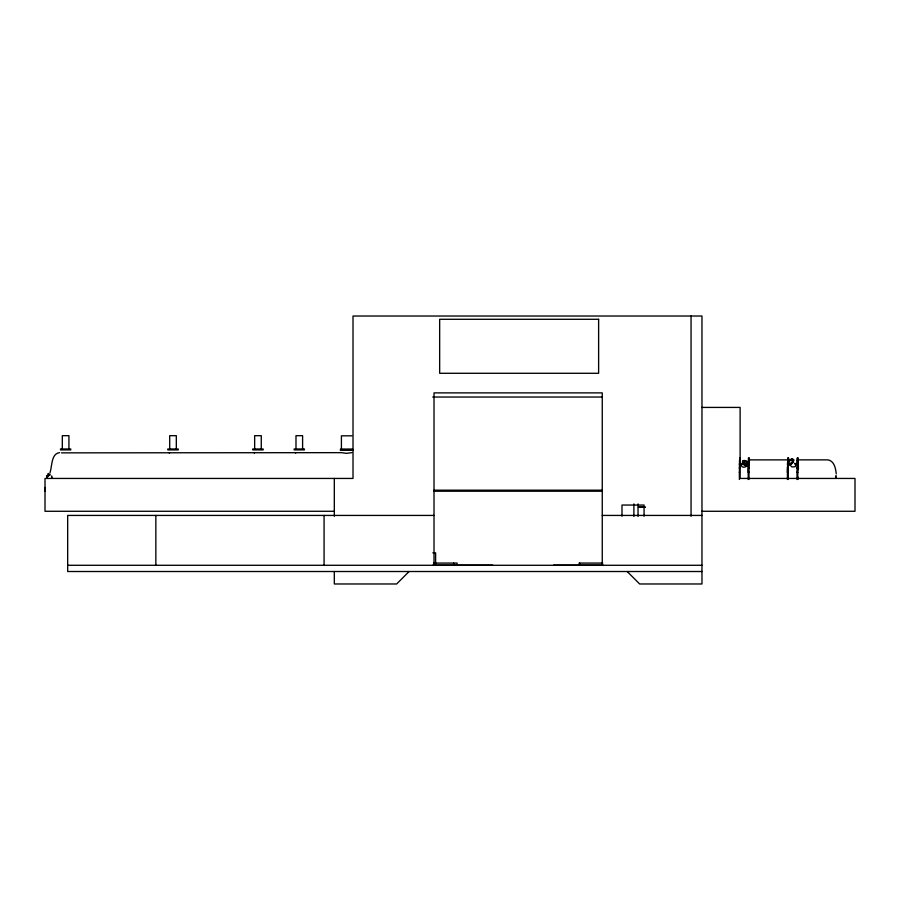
<?xml version="1.0" encoding="UTF-8"?>
<svg xmlns="http://www.w3.org/2000/svg" width="900" height="900" viewBox="0 0 900 900"><rect width="100%" height="100%" fill="white"/><g stroke="black" fill="none" stroke-linecap="round" stroke-linejoin="round"><path stroke-width="1.35" d="M46.811 477.934L46.744 476.224M46.822 477.45L46.755 475.897M51.705 477.934L51.705 475.897M739.384 472.05L739.373 479.475M748.991 472.05L748.98 479.475M788.186 472.05L788.186 479.475M797.018 472.05L797.006 479.475M797.783 479.475L797.794 472.05M45.068 490.5L45.023 487.463L45.068 488.317M48.206 476.044L48.229 473.884L48.319 476.044M739.418 472.567L739.418 467.438M748.238 467.438L748.204 479.475M748.238 472.567L748.519 457.886L748.688 460.44M749.025 472.567L749.025 467.438M787.444 467.438L787.399 479.475M787.444 472.567L787.725 457.886L787.883 460.44M788.22 472.567L788.22 467.438M797.051 472.567L797.04 467.438M797.827 472.567L797.827 467.438M45.068 490.466L45.056 491.31L45 489.386M739.44 468.439L739.462 463.466M749.048 468.439L749.306 457.886L749.464 460.44M788.254 468.439L788.276 463.478M797.074 468.439L797.332 457.864L797.49 460.429M797.85 468.439L797.873 463.466M46.811 475.897L46.733 477.202M739.485 464.884L739.699 457.864L739.553 462.161M749.092 464.884L749.306 459.877L787.725 459.877L787.793 460.451M787.511 464.884L787.725 459.877M788.299 462.465L788.501 457.886L788.423 460.451M797.119 464.884L797.332 459.877L797.4 460.451M797.895 464.884L797.94 460.429M46.744 477.608L46.755 477.934M836.055 477C835.74 481.027 835.684 473.209 836.055 476.887M748.373 462.161L748.519 459.877L748.597 460.451M797.962 462.161L798.109 457.864L798.266 460.429M49.781 474.806L49.748 475.436M49.77 474.919L49.849 473.884M789.863 464.884L791.955 466.965L795.195 466.684L796.365 464.659L794.587 463.264M798.03 460.451L798.109 459.866L827.955 459.866C834.289 460.912 835.74 468.585 836.246 473.906M49.961 472.748C52.211 466.616 50.985 453.611 59.569 452.655M51.626 478.361L51.739 476.921M741.679 464.873L741.938 464.243M795.398 464.884L795.094 464.108M747.349 464.884L746.798 466.009A3.701 2.936 -1.3 0 1 742.219 466.841L740.79 464.884L742.275 463.365M409.095 571.511L396.63 583.976L334.316 583.976L334.316 571.477M61.481 452.858L341.449 452.655L346.511 453.341L351.765 452.655M169.02 452.655L169.515 452.981M254.093 452.655L254.396 453.082M295.267 452.655L295.729 453.004M432.765 397.035L602.258 397.035M701.966 407.419L740.115 407.419L740.115 478.44L855 478.44L855 511.279L701.966 511.279M351.799 435.825L341.415 435.825L341.415 449.1M60.413 448.988L70.83 448.988M167.805 448.988L178.222 448.988M252.754 448.988L263.171 448.988M294.086 448.988L304.504 448.988M340.526 449.1L352.688 449.1M340.358 449.618L352.845 449.618M60.413 449.91L70.83 449.91M167.805 449.91L178.222 449.91M252.754 449.91L263.171 449.91M294.086 449.91L304.504 449.91M340.358 450.248L352.845 450.248M433.946 490.185L602.426 490.185M433.946 491.22L602.426 491.22M645.278 507.06L638.347 507.06L645.278 507.319M334.316 511.279L45.011 511.279L45.011 478.44L353.014 478.44L353.014 316.024L701.966 316.024L701.966 583.976L639.653 583.976L627.188 571.511M434.014 515.43L67.68 515.43L67.68 571.511L701.966 571.511M602.258 515.43L701.966 515.43M432.844 552.814L435.611 552.814L435.611 563.895M433.53 563.074L457.121 563.074L457.121 565.155M602.752 563.074L579.15 563.074L579.15 565.155M432.855 565.155L492.626 565.155M553.579 565.155L603.225 565.155M67.68 565.279L701.966 565.279M746.471 464.873L746.077 464.243A2.689 1.643 -0.7 0 0 743.94 463.601M798.109 459.866L798.176 460.451M749.306 459.877L749.374 460.451M798.356 464.794L798.401 469.744M798.311 464.884L798.356 468.439M45.068 488.284L45.079 489.386M797.816 477L797.816 479.216M691.054 316.024L691.054 516.274M644.062 516.251L644.062 505.046L621.99 505.046L621.99 516.251M638.044 503.91L638.044 516.442M633.893 503.91L633.893 516.442M602.258 565.279L602.258 392.884L434.014 392.884L434.014 565.279M579.656 563.074L579.656 565.155M453.645 563.074L453.645 565.155M334.316 478.44L334.316 516.251M324.079 515.43L324.079 565.279M302.603 448.988L302.603 435.679L295.988 435.679L295.988 448.988M261.27 448.988L261.27 435.679L254.655 435.679L254.655 448.988M176.321 448.988L176.321 435.679L169.706 435.679L169.706 448.988M155.846 515.43L155.846 565.279M68.929 448.988L68.929 435.679L62.314 435.679L62.314 448.988M743.895 463.129A3.701 2.25 -0.7 0 1 745.56 463.365M789.885 460.147A3.308 2.059 -38.5 0 1 793.699 459.855M790.043 460.339A3.308 2.059 -38.5 0 1 791.528 459.574M792.923 459.473A3.308 2.059 -38.5 0 1 793.856 460.058M792.686 459.832A2.846 1.766 -38.5 0 1 793.485 460.339M835.942 476.483C835.942 481.039 836.528 474.356 835.942 476.483M48.24 473.535L48.262 473.411M748.395 464.243L747.979 465.266A3.308 2.059 38.5 0 1 743.614 464.119A3.308 2.059 38.5 0 1 743.67 460.541A3.308 2.059 38.5 0 1 748.024 462.915L748.395 464.243M598.624 319.286L439.661 319.286L439.661 373.286L598.624 373.286L598.624 319.286M743.918 463.185A2.081 1.294 38.5 0 0 747.056 464.445A2.081 1.294 38.5 0 0 745.526 461.61A2.081 1.294 38.5 0 0 743.918 463.185M742.815 463.444A3.308 2.059 38.5 0 0 747.821 465.457A3.308 2.059 38.5 0 0 745.38 460.935A3.308 2.059 38.5 0 0 742.815 463.444M743.175 463.421A2.846 1.766 38.5 0 0 747.484 465.154A2.846 1.766 38.5 0 0 745.38 461.261A2.846 1.766 38.5 0 0 743.175 463.421M789.39 464.411A3.308 2.002 -39.7 0 0 793.373 460.361A3.308 2.002 -39.7 0 0 788.85 460.642A3.308 2.002 -39.7 0 0 789.39 464.411M789.817 463.444A2.081 1.26 -39.7 0 0 792.315 460.901A2.081 1.26 -39.7 0 0 789.48 461.07A2.081 1.26 -39.7 0 0 789.817 463.444M789.548 464.614A3.308 2.002 -39.7 0 0 793.53 460.564A3.308 2.002 -39.7 0 0 789.019 460.845A3.308 2.002 -39.7 0 0 789.548 464.614M789.716 464.254A2.846 1.721 -39.7 0 0 793.136 460.766A2.846 1.721 -39.7 0 0 789.244 461.002A2.846 1.721 -39.7 0 0 789.716 464.254"/></g></svg>
